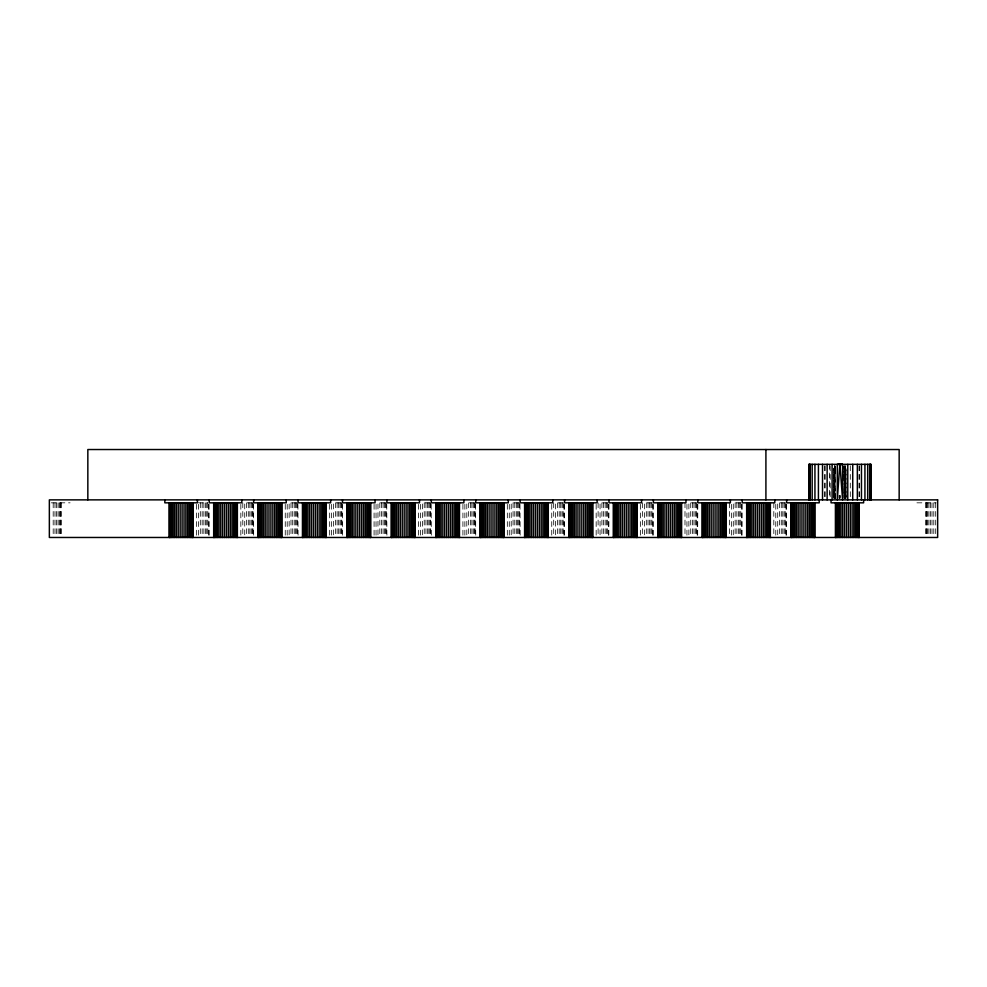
<?xml version="1.0" encoding="UTF-8"?>
<svg xmlns="http://www.w3.org/2000/svg" width="987" height="987" viewBox="0 0 987 987"><rect width="100%" height="100%" fill="white"/><g stroke="black" fill="none" stroke-linecap="round" stroke-linejoin="round"><path stroke-width="0.74" stroke-dasharray="4.93 3.7" d="M835.495 468.776L834.015 468.776L834.027 498.386L834.151 468.776L834.866 466.16L834.064 468.776L834.015 498.386L834.015 468.776L834.903 466.16M844.786 466.16L845.6 468.776L845.723 498.386L845.81 468.776L845.008 466.16L845.859 468.776L845.859 498.386L845.908 465.815M835.088 466.16L834.274 468.776L834.151 498.386L834.064 468.776M835.224 466.16L834.447 468.776L834.286 498.386L834.151 468.776M845.6 468.776L845.44 498.386L845.23 468.776L844.465 466.16M835.409 466.16L834.644 468.776L834.447 498.386L834.274 468.776M834.447 468.776L834.644 498.386L835.31 466.765L834.508 466.765M845.23 468.776L844.995 498.386L844.021 466.16M844.65 466.16L845.427 468.776L845.23 498.386L844.983 468.776L844.255 466.16M835.224 468.085L834.903 498.386L834.644 468.776M844.983 468.776L844.712 498.386L844.021 466.765M835.187 498.386L835.249 492.464M844.378 468.776L844.045 498.386L843.885 488.022M844.699 468.776L844.403 498.386L843.885 467.406L845.637 467.406L845.847 498.386L845.859 468.776L843.663 468.776M843.885 480.62L844.033 468.776M838.962 498.386L839.012 495.425M839.505 495.425L839.456 498.386L839.369 495.425M839.962 498.386L840.011 495.425M843.7 466.765L845.365 466.765M834.237 467.406L835.347 467.406M834.077 468.085L835.533 468.085M843.626 468.085L845.797 468.085M51.299 502.827L70.077 502.827M198.375 502.827L207.763 502.827M252.178 502.827L244.727 502.827L244.727 535.966M296.594 502.827L289.142 502.827L289.142 535.966M341.008 502.827L333.557 502.827L333.557 535.966M385.423 502.827L377.972 502.827L377.972 535.966M429.838 502.827L422.387 502.827L422.387 535.966M474.253 502.827L466.802 502.827L466.802 535.966M518.668 502.827L511.217 502.827L511.217 535.966M563.083 502.827L555.632 502.827L555.632 535.966M607.498 502.827L600.047 502.827L600.047 535.966M651.913 502.827L644.462 502.827L644.462 535.966M696.328 502.827L688.877 502.827L688.877 535.966M740.743 502.827L733.292 502.827L733.292 535.966M785.158 502.827L777.707 502.827L777.707 535.966M916.923 502.827L936.169 502.827M844.971 466.16L845.514 467.406M835.175 468.776L835.249 476.178M834.891 468.776L835.162 498.386M845.427 468.776L845.81 498.386M935.701 502.827L935.701 537.471M933.801 502.827L933.801 537.471M932.012 502.827L932.012 537.471M930.371 502.827L930.371 537.471M928.94 502.827L928.94 537.471M927.731 502.827L927.731 537.471M926.805 502.827L926.805 537.471M926.164 502.827L926.164 537.471M925.843 502.827L925.843 537.471M859.467 465.815L859.467 498.386M858.986 465.815L858.986 498.386M850.3 465.815L850.3 498.386M845.193 465.815L845.193 498.386M843.934 465.815L843.934 498.386M834.681 464.334L834.681 498.386M830.178 465.815L830.178 498.386M829.573 464.334L829.573 498.386M825.058 465.815L825.058 498.386M824.774 465.815L824.774 498.386M786.639 504.332L786.479 535.966M785.997 504.332L785.997 535.966M785.208 502.827L785.208 535.966M784.147 502.827L784.147 535.966M782.814 502.827L782.814 535.966M781.272 502.827L781.272 535.966M779.557 502.827L779.557 535.966M775.77 504.332L775.77 535.966M773.82 502.827L773.82 535.966M742.224 504.332L742.064 535.966M741.582 504.332L741.582 535.966M740.793 502.827L740.793 535.966M739.732 502.827L739.732 535.966M738.399 502.827L738.399 535.966M736.857 502.827L736.857 535.966M735.142 502.827L735.142 535.966M731.355 504.332L731.355 535.966M729.405 502.827L729.405 535.966M697.809 504.332L697.649 535.966M697.167 504.332L697.167 535.966M696.378 502.827L696.378 535.966M695.317 502.827L695.317 535.966M693.984 502.827L693.984 535.966M692.442 502.827L692.442 535.966M690.727 502.827L690.727 535.966M686.94 504.332L686.94 535.966M684.99 502.827L684.99 535.966M653.394 504.332L653.234 535.966M652.752 504.332L652.752 535.966M651.963 502.827L651.963 535.966M650.902 502.827L650.902 535.966M649.569 502.827L649.569 535.966M648.027 502.827L648.027 535.966M646.312 502.827L646.312 535.966M642.525 502.827L642.525 535.966M640.575 504.332L640.575 535.966M608.979 504.332L608.819 535.966M608.337 504.332L608.337 535.966M607.548 502.827L607.548 535.966M606.487 502.827L606.487 535.966M605.154 502.827L605.154 535.966M603.612 502.827L603.612 535.966M601.897 502.827L601.897 535.966M598.11 502.827L598.11 535.966M596.16 504.332L596.16 535.966M564.564 504.332L564.404 535.966M563.922 504.332L563.922 535.966M563.133 502.827L563.133 535.966M562.072 502.827L562.072 535.966M560.739 502.827L560.739 535.966M559.197 502.827L559.197 535.966M557.482 502.827L557.482 535.966M553.695 502.827L553.695 535.966M551.745 504.332L551.745 535.966M519.989 504.332L520.149 535.966M519.507 502.827L519.507 535.966M518.718 502.827L518.718 535.966M517.657 502.827L517.657 535.966M516.324 502.827L516.324 535.966M514.782 502.827L514.782 535.966M513.067 502.827L513.067 535.966M509.28 504.332L509.28 535.966M507.33 504.332L507.33 535.966M475.574 504.332L475.734 535.966M475.092 502.827L475.092 535.966M474.303 502.827L474.303 535.966M473.242 502.827L473.242 535.966M471.909 502.827L471.909 535.966M470.367 502.827L470.367 535.966M468.652 502.827L468.652 535.966M464.865 504.332L464.865 535.966M462.915 504.332L462.915 535.966M431.159 504.332L431.319 535.966M430.677 502.827L430.677 535.966M429.888 502.827L429.888 535.966M428.827 502.827L428.827 535.966M427.494 502.827L427.494 535.966M425.952 502.827L425.952 535.966M424.237 502.827L424.237 535.966M420.45 504.332L420.45 535.966M418.5 504.332L418.5 535.966M386.744 504.332L386.904 535.966M386.262 502.827L386.262 535.966M385.473 502.827L385.473 535.966M384.412 502.827L384.412 535.966M383.079 502.827L383.079 535.966M381.537 502.827L381.537 535.966M379.822 502.827L379.822 535.966M376.035 504.332L376.035 535.966M374.085 504.332L374.085 535.966M342.489 504.332L342.329 535.966M341.847 502.827L341.847 535.966M341.058 502.827L341.058 535.966M339.997 502.827L339.997 535.966M338.664 502.827L338.664 535.966M337.122 502.827L337.122 535.966M335.407 502.827L335.407 535.966M331.62 504.332L331.62 535.966M329.67 504.332L329.67 535.966M297.914 504.332L298.074 535.966M297.432 502.827L297.432 535.966M296.643 502.827L296.643 535.966M295.582 502.827L295.582 535.966M294.249 502.827L294.249 535.966M292.707 502.827L292.707 535.966M290.992 502.827L290.992 535.966M287.205 504.332L287.205 535.966M285.255 504.332L285.255 535.966M253.499 504.332L253.659 535.966M253.017 502.827L253.017 535.966M252.228 502.827L252.228 535.966M251.167 502.827L251.167 535.966M249.834 502.827L249.834 535.966M248.292 502.827L248.292 535.966M246.577 502.827L246.577 535.966M242.79 502.827L242.79 535.966M240.84 504.332L240.84 535.966M209.084 504.332L209.244 535.966M208.602 504.332L208.602 535.966M207.813 502.827L207.813 535.966M206.752 502.827L206.752 535.966M205.419 502.827L205.419 535.966M203.877 502.827L203.877 535.966M202.162 502.827L202.162 535.966M200.312 502.827L200.312 535.966M198.375 504.332L198.375 535.966M196.425 504.332L196.425 535.966M61.157 502.827L61.157 535.966M60.836 502.827L60.836 535.966M60.195 502.827L60.195 535.966M59.269 502.827L59.269 535.966M58.06 502.827L58.06 535.966M56.629 502.827L56.629 535.966M54.988 502.827L54.988 535.966M53.199 502.827L53.199 535.966M839.912 498.386L839.863 495.425L839.937 498.386"/><path stroke-width="1.48" d="M837.852 464.383L839.814 464.334L837.297 499.866L837.297 464.334M839.332 464.334L838.185 464.383M838.679 464.334L839.012 464.334M841.405 464.334L842.108 464.383L840.06 464.334M840.764 464.334L841.689 464.383L840.542 464.334M839.937 464.383L842.577 499.866L842.577 464.334M899.157 499.866L899.157 449.529L87.843 449.529L87.843 499.866M871.003 499.866L871.003 464.334L808.871 464.334L808.871 499.866M870.781 464.334L870.781 499.866M870.324 464.334L870.324 499.866M869.67 464.334L869.67 499.866M867.696 464.334L867.696 499.866M864.933 464.334L864.933 499.866M863.625 499.866L863.625 502.827L831.054 502.827L831.054 499.866M861.454 464.334L861.454 499.866M859.183 502.827L859.183 537.471M859.023 502.827L859.023 537.471M858.542 502.827L858.542 537.471M857.752 502.827L857.752 537.471M857.345 464.334L857.345 499.866M856.691 502.827L856.691 537.471M855.359 502.827L855.359 537.471M853.817 502.827L853.817 537.471M852.743 464.334L852.743 499.866M852.102 502.827L852.102 537.471M850.251 502.827L850.251 537.471M848.314 502.827L848.314 537.471M847.771 464.334L847.771 499.866M846.365 502.827L846.365 537.471M844.428 502.827L844.428 537.471M842.577 502.827L842.577 537.471M840.862 502.827L840.862 537.471M839.32 502.827L839.32 537.471M837.988 502.827L837.988 537.471M836.927 502.827L836.927 537.471M836.137 502.827L836.137 537.471M835.656 502.827L835.656 537.471M835.495 502.827L835.495 537.471M832.103 464.334L832.103 499.866M827.131 464.334L827.131 499.866M822.529 464.334L822.529 499.866M819.21 499.866L819.21 502.827L786.639 502.827L786.639 499.866M818.42 464.334L818.42 499.866M814.941 464.334L814.941 499.866M814.768 502.827L814.768 537.471M814.608 502.827L814.608 537.471M814.127 502.827L814.127 537.471M813.337 502.827L813.337 537.471M812.178 464.334L812.178 499.866M812.276 502.827L812.276 537.471M810.944 502.827L810.944 537.471M810.204 464.334L810.204 499.866M809.55 464.334L809.55 499.866M809.402 502.827L809.402 537.471M809.093 464.334L809.093 499.866M807.687 502.827L807.687 537.471M805.836 502.827L805.836 537.471M803.899 502.827L803.899 537.471M801.95 502.827L801.95 537.471M800.013 502.827L800.013 537.471M798.162 502.827L798.162 537.471M796.447 502.827L796.447 537.471M794.905 502.827L794.905 537.471M793.573 502.827L793.573 537.471M792.512 502.827L792.512 537.471M791.722 502.827L791.722 537.471M791.241 502.827L791.241 537.471M791.081 502.827L791.081 537.471M774.795 499.866L774.795 502.827L742.224 502.827L742.224 499.866M770.353 502.827L770.353 537.471M770.193 502.827L770.193 537.471M769.712 502.827L769.712 537.471M768.922 502.827L768.922 537.471M767.861 502.827L767.861 537.471M766.529 502.827L766.529 537.471M765.912 449.529L765.912 499.866M764.987 502.827L764.987 537.471M763.272 502.827L763.272 537.471M761.421 502.827L761.421 537.471M759.484 502.827L759.484 537.471M757.535 502.827L757.535 537.471M755.598 502.827L755.598 537.471M753.747 502.827L753.747 537.471M752.032 502.827L752.032 537.471M750.49 502.827L750.49 537.471M749.158 502.827L749.158 537.471M748.097 502.827L748.097 537.471M747.307 502.827L747.307 537.471M746.826 502.827L746.826 537.471M746.665 502.827L746.665 537.471M730.38 499.866L730.38 502.827L697.809 502.827L697.809 499.866M725.938 502.827L725.938 537.471M725.778 502.827L725.778 537.471M725.297 502.827L725.297 537.471M724.507 502.827L724.507 537.471M723.446 502.827L723.446 537.471M722.114 502.827L722.114 537.471M720.572 502.827L720.572 537.471M718.857 502.827L718.857 537.471M717.006 502.827L717.006 537.471M715.069 502.827L715.069 537.471M713.12 502.827L713.12 537.471M711.183 502.827L711.183 537.471M709.332 502.827L709.332 537.471M707.617 502.827L707.617 537.471M706.075 502.827L706.075 537.471M704.743 502.827L704.743 537.471M703.682 502.827L703.682 537.471M702.892 502.827L702.892 537.471M702.411 502.827L702.411 537.471M702.25 502.827L702.25 537.471M685.965 499.866L685.965 502.827L653.394 502.827L653.394 499.866M681.523 502.827L681.523 537.471M681.363 502.827L681.363 537.471M680.882 502.827L680.882 537.471M680.092 502.827L680.092 537.471M679.031 502.827L679.031 537.471M677.699 502.827L677.699 537.471M676.157 502.827L676.157 537.471M674.442 502.827L674.442 537.471M672.591 502.827L672.591 537.471M670.654 502.827L670.654 537.471M668.705 502.827L668.705 537.471M666.768 502.827L666.768 537.471M664.917 502.827L664.917 537.471M663.202 502.827L663.202 537.471M661.66 502.827L661.66 537.471M660.328 502.827L660.328 537.471M659.267 502.827L659.267 537.471M658.477 502.827L658.477 537.471M657.996 502.827L657.996 537.471M657.836 502.827L657.836 537.471M641.55 499.866L641.55 502.827L608.979 502.827L608.979 499.866M637.108 502.827L637.108 537.471M636.948 502.827L636.948 537.471M636.467 502.827L636.467 537.471M635.677 502.827L635.677 537.471M634.616 502.827L634.616 537.471M633.284 502.827L633.284 537.471M631.742 502.827L631.742 537.471M630.027 502.827L630.027 537.471M628.176 502.827L628.176 537.471M626.239 502.827L626.239 537.471M624.29 502.827L624.29 537.471M622.353 502.827L622.353 537.471M620.502 502.827L620.502 537.471M618.787 502.827L618.787 537.471M617.245 502.827L617.245 537.471M615.913 502.827L615.913 537.471M614.852 502.827L614.852 537.471M614.062 502.827L614.062 537.471M613.581 502.827L613.581 537.471M613.42 502.827L613.42 537.471M597.135 499.866L597.135 502.827L564.564 502.827L564.564 499.866M592.693 502.827L592.693 537.471M592.533 502.827L592.533 537.471M592.052 502.827L592.052 537.471M591.262 502.827L591.262 537.471M590.201 502.827L590.201 537.471M588.869 502.827L588.869 537.471M587.327 502.827L587.327 537.471M585.612 502.827L585.612 537.471M583.761 502.827L583.761 537.471M581.824 502.827L581.824 537.471M579.875 502.827L579.875 537.471M577.938 502.827L577.938 537.471M576.087 502.827L576.087 537.471M574.372 502.827L574.372 537.471M572.83 502.827L572.83 537.471M571.498 502.827L571.498 537.471M570.437 502.827L570.437 537.471M569.647 502.827L569.647 537.471M569.166 502.827L569.166 537.471M569.005 502.827L569.005 537.471M552.72 499.866L552.72 502.827L520.149 502.827L520.149 499.866M548.278 502.827L548.278 537.471M548.118 502.827L548.118 537.471M547.637 502.827L547.637 537.471M546.847 502.827L546.847 537.471M545.786 502.827L545.786 537.471M544.454 502.827L544.454 537.471M542.912 502.827L542.912 537.471M541.197 502.827L541.197 537.471M539.346 502.827L539.346 537.471M537.409 502.827L537.409 537.471M535.46 502.827L535.46 537.471M533.523 502.827L533.523 537.471M531.672 502.827L531.672 537.471M529.957 502.827L529.957 537.471M528.415 502.827L528.415 537.471M527.083 502.827L527.083 537.471M526.022 502.827L526.022 537.471M525.232 502.827L525.232 537.471M524.751 502.827L524.751 537.471M524.59 502.827L524.59 537.471M508.305 499.866L508.305 502.827L475.734 502.827L475.734 499.866M503.863 502.827L503.863 537.471M503.703 502.827L503.703 537.471M503.222 502.827L503.222 537.471M502.432 502.827L502.432 537.471M501.371 502.827L501.371 537.471M500.039 502.827L500.039 537.471M498.497 502.827L498.497 537.471M496.782 502.827L496.782 537.471M494.931 502.827L494.931 537.471M492.994 502.827L492.994 537.471M491.045 502.827L491.045 537.471M489.108 502.827L489.108 537.471M487.257 502.827L487.257 537.471M485.542 502.827L485.542 537.471M484 502.827L484 537.471M482.668 502.827L482.668 537.471M481.607 502.827L481.607 537.471M480.817 502.827L480.817 537.471M480.336 502.827L480.336 537.471M480.175 502.827L480.175 537.471M463.89 499.866L463.89 502.827L431.319 502.827L431.319 499.866M459.448 502.827L459.448 537.471M459.288 502.827L459.288 537.471M458.807 502.827L458.807 537.471M458.017 502.827L458.017 537.471M456.956 502.827L456.956 537.471M455.624 502.827L455.624 537.471M454.082 502.827L454.082 537.471M452.367 502.827L452.367 537.471M450.516 502.827L450.516 537.471M448.579 502.827L448.579 537.471M446.63 502.827L446.63 537.471M444.693 502.827L444.693 537.471M442.842 502.827L442.842 537.471M441.127 502.827L441.127 537.471M439.585 502.827L439.585 537.471M438.253 502.827L438.253 537.471M437.192 502.827L437.192 537.471M436.402 502.827L436.402 537.471M435.921 502.827L435.921 537.471M435.76 502.827L435.76 537.471M419.475 499.866L419.475 502.827L386.904 502.827L386.904 499.866M415.033 502.827L415.033 537.471M414.873 502.827L414.873 537.471M414.392 502.827L414.392 537.471M413.602 502.827L413.602 537.471M412.541 502.827L412.541 537.471M411.209 502.827L411.209 537.471M409.667 502.827L409.667 537.471M407.952 502.827L407.952 537.471M406.101 502.827L406.101 537.471M404.164 502.827L404.164 537.471M402.215 502.827L402.215 537.471M400.278 502.827L400.278 537.471M398.427 502.827L398.427 537.471M396.712 502.827L396.712 537.471M395.17 502.827L395.17 537.471M393.838 502.827L393.838 537.471M392.777 502.827L392.777 537.471M391.987 502.827L391.987 537.471M391.506 502.827L391.506 537.471M391.345 502.827L391.345 537.471M375.06 499.866L375.06 502.827L342.489 502.827L342.489 499.866M370.618 502.827L370.618 537.471M370.458 502.827L370.458 537.471M369.977 502.827L369.977 537.471M369.187 502.827L369.187 537.471M368.126 502.827L368.126 537.471M366.794 502.827L366.794 537.471M365.252 502.827L365.252 537.471M363.537 502.827L363.537 537.471M361.686 502.827L361.686 537.471M359.749 502.827L359.749 537.471M357.8 502.827L357.8 537.471M355.863 502.827L355.863 537.471M354.012 502.827L354.012 537.471M352.297 502.827L352.297 537.471M350.755 502.827L350.755 537.471M349.423 502.827L349.423 537.471M348.362 502.827L348.362 537.471M347.572 502.827L347.572 537.471M347.091 502.827L347.091 537.471M346.93 502.827L346.93 537.471M330.645 499.866L330.645 502.827L298.074 502.827L298.074 499.866M326.203 502.827L326.203 537.471M326.043 502.827L326.043 537.471M325.562 502.827L325.562 537.471M324.772 502.827L324.772 537.471M323.711 502.827L323.711 537.471M322.379 502.827L322.379 537.471M320.837 502.827L320.837 537.471M319.122 502.827L319.122 537.471M317.271 502.827L317.271 537.471M315.334 502.827L315.334 537.471M313.385 502.827L313.385 537.471M311.448 502.827L311.448 537.471M309.597 502.827L309.597 537.471M307.882 502.827L307.882 537.471M306.34 502.827L306.34 537.471M305.008 502.827L305.008 537.471M303.947 502.827L303.947 537.471M303.157 502.827L303.157 537.471M302.676 502.827L302.676 537.471M302.515 502.827L302.515 537.471M286.23 499.866L286.23 502.827L253.659 502.827L253.659 499.866M281.788 502.827L281.788 537.471M281.628 502.827L281.628 537.471M281.147 502.827L281.147 537.471M280.357 502.827L280.357 537.471M279.296 502.827L279.296 537.471M277.964 502.827L277.964 537.471M276.422 502.827L276.422 537.471M274.707 502.827L274.707 537.471M272.856 502.827L272.856 537.471M270.919 502.827L270.919 537.471M268.97 502.827L268.97 537.471M267.033 502.827L267.033 537.471M265.182 502.827L265.182 537.471M263.467 502.827L263.467 537.471M261.925 502.827L261.925 537.471M260.593 502.827L260.593 537.471M259.532 502.827L259.532 537.471M258.742 502.827L258.742 537.471M258.261 502.827L258.261 537.471M258.1 502.827L258.1 537.471M241.815 499.866L241.815 502.827L209.244 502.827L209.244 499.866M237.373 502.827L237.373 537.471M237.213 502.827L237.213 537.471M236.732 502.827L236.732 537.471M235.942 502.827L235.942 537.471M234.881 502.827L234.881 537.471M233.549 502.827L233.549 537.471M232.007 502.827L232.007 537.471M230.292 502.827L230.292 537.471M228.441 502.827L228.441 537.471M226.504 502.827L226.504 537.471M224.555 502.827L224.555 537.471M222.618 502.827L222.618 537.471M220.767 502.827L220.767 537.471M219.052 502.827L219.052 537.471M217.51 502.827L217.51 537.471M216.178 502.827L216.178 537.471M215.117 502.827L215.117 537.471M214.327 502.827L214.327 537.471M213.846 502.827L213.846 537.471M213.685 502.827L213.685 537.471M197.4 499.866L197.4 502.827L164.829 502.827L164.829 499.866M192.958 502.827L192.958 537.471M192.798 502.827L192.798 537.471M192.317 502.827L192.317 537.471M191.527 502.827L191.527 537.471M190.466 502.827L190.466 537.471M189.134 502.827L189.134 537.471M187.592 502.827L187.592 537.471M185.877 502.827L185.877 537.471M184.026 502.827L184.026 537.471M182.089 502.827L182.089 537.471M180.14 502.827L180.14 537.471M178.203 502.827L178.203 537.471M176.352 502.827L176.352 537.471M174.637 502.827L174.637 537.471M173.095 502.827L173.095 537.471M171.763 502.827L171.763 537.471M170.702 502.827L170.702 537.471M169.912 502.827L169.912 537.471M169.431 502.827L169.431 537.471M169.27 502.827L169.27 537.471M937.65 499.866L49.35 499.866L49.35 537.471L937.65 537.471L937.65 499.866M841.96 464.383L841.874 464.383"/></g></svg>
